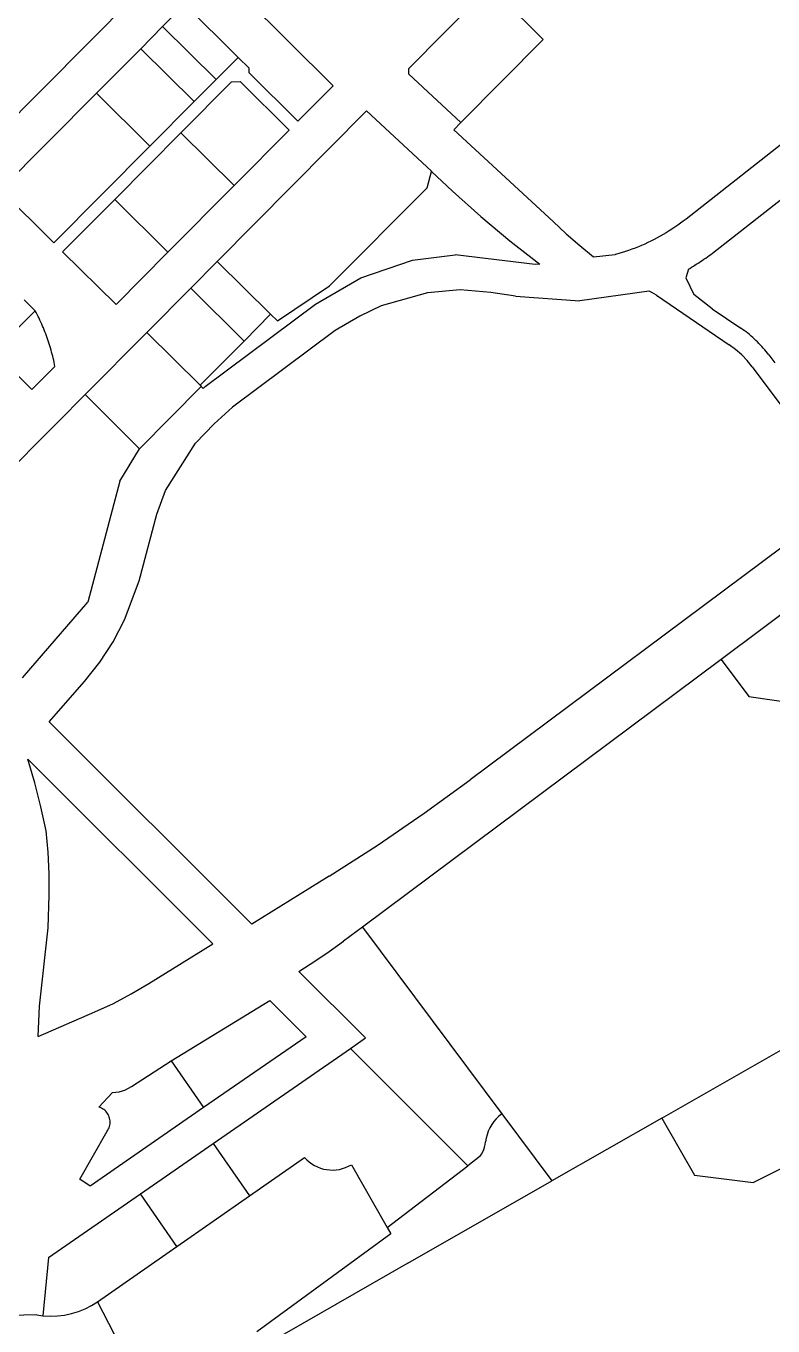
# Model space of a CAD drawing. Header units: inches. Extents: x 486468 to 494399, y 5455955 to 5460553.
# Drawn here: x 491667 to 492031, y 5457839 to 5458472 of the extents above; entities that cross this region are included whole.
import ezdxf

# ---------------------------------------------------------------- set-up
doc = ezdxf.new("R2010")
doc.units = ezdxf.units.IN
doc.header["$MEASUREMENT"] = 0
doc.layers.add('ParcelLines', color=10, linetype='Continuous')

msp = doc.modelspace()

# ---------------------------------------------------------------- linework, layer by layer
at = {"layer": 'ParcelLines', "color": 1}
for p, q in [((491737.509, 5458503.831), (491640.29, 5458405.976)), ((491760.378, 5458498.302), (491816.559, 5458442.534)), ((491853.296, 5458450.972), (491892.783, 5458490.789)), ((491892.783, 5458490.789), (491918.819, 5458465.04)), ((491744.284, 5458482.105), (491733.546, 5458471.297)), ((491770.274, 5458456.325), (491744.284, 5458482.105)), ((491722.883, 5458460.565), (491733.546, 5458471.297)), ((491759.537, 5458445.518), (491733.546, 5458471.297)), ((491918.819, 5458465.04), (491878.725, 5458424.602)), ((491701.371, 5458438.914), (491722.883, 5458460.565)), ((491748.875, 5458434.786), (491722.883, 5458460.565)), ((491770.274, 5458456.325), (491759.537, 5458445.518)), ((491775.633, 5458451.018), (491770.274, 5458456.325)), ((491775.634, 5458448.869), (491775.633, 5458451.018)), ((491853.353, 5458448.191), (491853.296, 5458450.972)), ((491767.083, 5458444.467), (491742.385, 5458419.609)), ((491759.537, 5458445.518), (491748.875, 5458434.786)), ((491767.083, 5458444.467), (491771.314, 5458444.517)), ((491771.314, 5458444.517), (491795.074, 5458420.869)), ((491799.415, 5458425.246), (491775.634, 5458448.869)), ((491853.353, 5458448.191), (491878.725, 5458424.602)), ((491654.579, 5458391.82), (491701.371, 5458438.914)), ((491727.354, 5458413.126), (491701.371, 5458438.914)), ((491816.559, 5458442.534), (491799.415, 5458425.246)), ((491748.875, 5458434.786), (491727.354, 5458413.126)), ((492060.446, 5458434.373), (491988.291, 5458377.62)), ((491760.067, 5458356.954), (491832.748, 5458430.249)), ((491832.748, 5458430.249), (491864.436, 5458400.932)), ((491742.385, 5458419.609), (491710.198, 5458387.212)), ((491768.3, 5458393.872), (491742.385, 5458419.609)), ((491768.3, 5458393.872), (491795.074, 5458420.869)), ((491875.248, 5458421.096), (491878.725, 5458424.602)), ((491875.248, 5458421.096), (491923.544, 5458376.359)), ((491727.354, 5458413.126), (491680.552, 5458366.018)), ((492001.241, 5458360.986), (492073.391, 5458417.739)), ((491862.22, 5458392.864), (491864.393, 5458400.775)), ((491864.436, 5458400.932), (491864.393, 5458400.775)), ((491864.393, 5458400.775), (491874.68, 5458391.241)), ((491736.127, 5458361.43), (491768.3, 5458393.872)), ((491680.552, 5458366.018), (491654.579, 5458391.82)), ((491710.198, 5458387.212), (491684.875, 5458361.724)), ((491736.127, 5458361.43), (491710.198, 5458387.212)), ((491862.22, 5458392.864), (491814.767, 5458345.047)), ((491684.875, 5458361.724), (491710.854, 5458335.946)), ((491710.854, 5458335.946), (491736.127, 5458361.43)), ((491747.194, 5458343.973), (491760.067, 5458356.954)), ((491786.081, 5458331.275), (491760.067, 5458356.954)), ((491830.029, 5458348.986), (491855.187, 5458357.535)), ((491855.187, 5458357.535), (491875.841, 5458360.237)), ((491914.877, 5458355.498), (491875.841, 5458360.237)), ((491917.088, 5458355.71), (491914.877, 5458355.498)), ((491943.306, 5458359.189), (491953.743, 5458360.283)), ((491807.945, 5458336.223), (491830.029, 5458348.986)), ((491989.418, 5458353.173), (491988.131, 5458348.921)), ((491988.131, 5458348.921), (491992.141, 5458340.844)), ((491725.775, 5458322.374), (491747.194, 5458343.973)), ((491747.194, 5458343.973), (491773.139, 5458318.23)), ((491789.394, 5458327.988), (491814.767, 5458345.047)), ((491878.291, 5458343.202), (491862.479, 5458341.624)), ((491893.314, 5458341.842), (491878.291, 5458343.202)), ((491666.119, 5458338.357), (491671.539, 5458332.977)), ((491754.242, 5458296.157), (491807.945, 5458336.223)), ((491862.479, 5458341.624), (491839.95, 5458335.288)), ((491905.246, 5458340.129), (491893.314, 5458341.842)), ((491905.246, 5458340.129), (491936.654, 5458337.753)), ((491970.334, 5458342.428), (491936.654, 5458337.753)), ((491973.952, 5458340.478), (492009.309, 5458316.403)), ((492001.017, 5458333.978), (491992.141, 5458340.844)), ((491651.549, 5458312.836), (491671.539, 5458332.977)), ((491786.081, 5458331.275), (491773.139, 5458318.23)), ((491789.394, 5458327.988), (491786.081, 5458331.275)), ((491829.456, 5458330.332), (491817.512, 5458323.391)), ((491839.95, 5458335.288), (491829.456, 5458330.332)), ((492001.017, 5458333.978), (492014.941, 5458324.486)), ((491695.9, 5458292.266), (491725.775, 5458322.374)), ((491725.775, 5458322.374), (491751.742, 5458296.664)), ((491773.139, 5458318.23), (491751.742, 5458296.664)), ((491817.512, 5458323.391), (491767.567, 5458286.111)), ((491669.939, 5458294.577), (491651.549, 5458312.836)), ((492028.541, 5458311.437), (492031.456, 5458307.614)), ((491681.139, 5458305.827), (491669.939, 5458294.577)), ((492020.537, 5458305.65), (492059.45, 5458253.497)), ((491682.345, 5458278.606), (491695.9, 5458292.266)), ((491695.9, 5458292.266), (491709.26, 5458278.763)), ((491722.315, 5458265.824), (491752.304, 5458296.107)), ((491751.742, 5458296.664), (491752.304, 5458296.107)), ((491752.304, 5458296.107), (491753.268, 5458295.15)), ((491753.268, 5458295.15), (491754.242, 5458296.157)), ((491758.574, 5458277.876), (491767.567, 5458286.111)), ((491611.75, 5458207.536), (491682.345, 5458278.606)), ((491709.26, 5458278.763), (491722.315, 5458265.824)), ((491749.55, 5458268.522), (491758.574, 5458277.876)), ((491735.005, 5458245.54), (491749.55, 5458268.522)), ((491712.715, 5458249.925), (491722.315, 5458265.824)), ((491712.715, 5458249.925), (491697.056, 5458191.033)), ((491730.697, 5458233.917), (491735.005, 5458245.54)), ((492058.79, 5458235.542), (491883.253, 5458104.574)), ((491722.163, 5458201.51), (491730.697, 5458233.917)), ((492079.857, 5458218.837), (492005.359, 5458163.253)), ((491714.965, 5458182.421), (491722.163, 5458201.51)), ((491665.319, 5458154.333), (491697.056, 5458191.033)), ((492005.359, 5458163.253), (491830.738, 5458032.933)), ((492005.359, 5458163.253), (492018.791, 5458145.251)), ((491678.235, 5458132.763), (491695.496, 5458152.455)), ((492018.791, 5458145.251), (492078.425, 5458136.58)), ((491776.955, 5458034.263), (491678.235, 5458132.763)), ((491757.974, 5458024.795), (491667.949, 5458114.62)), ((491814.588, 5458057.685), (491776.955, 5458034.263)), ((491677.809, 5458032.574), (491678.29, 5458048.384)), ((491673.626, 5457994.335), (491677.809, 5458032.574)), ((491830.738, 5458032.933), (491821.618, 5458026.127)), ((491830.738, 5458032.933), (491898.612, 5457941.976)), ((491976.591, 5457939.883), (492141.439, 5458034.189)), ((491726.769, 5458005.37), (491757.974, 5458024.795)), ((491799.832, 5458011.277), (491800.344, 5458011.596)), ((491832.254, 5457978.914), (491799.832, 5458011.277)), ((491737.62, 5457967.728), (491785.661, 5457997.174)), ((491785.661, 5457997.174), (491803.323, 5457979.544)), ((491672.986, 5457979.649), (491673.626, 5457994.335)), ((491672.986, 5457979.649), (491700.607, 5457991.631)), ((491803.323, 5457979.544), (491753.46, 5457944.999)), ((491824.916, 5457973.831), (491832.254, 5457978.914)), ((491758.089, 5457927.533), (491824.916, 5457973.831)), ((491882.059, 5457916.679), (491824.916, 5457973.831)), ((491718.403, 5457955.284), (491737.62, 5457967.728)), ((491737.62, 5457967.728), (491753.46, 5457944.999)), ((491702.485, 5457945.291), (491709.083, 5457952.338)), ((492020.991, 5457908.584), (492104.89, 5457950.788)), ((491753.46, 5457944.999), (491698.231, 5457906.737)), ((491898.612, 5457941.976), (491922.97, 5457909.334)), ((491976.591, 5457939.883), (491922.97, 5457909.334)), ((491976.591, 5457939.883), (491992.441, 5457912.133)), ((491693.27, 5457910.149), (491706.564, 5457933.503)), ((491722.716, 5457903.027), (491758.089, 5457927.533)), ((491758.089, 5457927.533), (491775.824, 5457902.076)), ((491775.824, 5457902.076), (491802.563, 5457920.71)), ((491888.117, 5457921.308), (491882.059, 5457916.679)), ((491825.424, 5457917.233), (491842.84, 5457886.708)), ((491842.84, 5457886.708), (491882.059, 5457916.679)), ((491992.441, 5457912.133), (492020.991, 5457908.584)), ((491698.231, 5457906.737), (491693.27, 5457910.149)), ((491852.808, 5457869.234), (491922.97, 5457909.334)), ((491677.968, 5457872.026), (491722.716, 5457903.027)), ((491740.494, 5457877.455), (491722.716, 5457903.027)), ((491740.494, 5457877.455), (491775.824, 5457902.076)), ((491844.643, 5457883.547), (491779.375, 5457835.808)), ((491842.84, 5457886.708), (491844.643, 5457883.547)), ((491701.871, 5457850.539), (491740.494, 5457877.455)), ((491677.968, 5457872.026), (491675.292, 5457843.705)), ((491852.808, 5457869.234), (491687.594, 5457774.626)), ((491701.871, 5457850.539), (491718.098, 5457818.933)), ((491672.319, 5457844.112), (491634.01, 5457843.193))]:
    msp.add_line(p, q, dxfattribs=at)
for points in [[(491874.68, 5458391.241), (491888.421, 5458378.932), (491902.563, 5458367.084), (491917.088, 5458355.71)], [(491923.544, 5458376.359), (491930.01, 5458370.497), (491936.598, 5458364.773), (491943.306, 5458359.189)], [(491988.291, 5458377.62), (491986.959, 5458376.591), (491985.609, 5458375.585), (491984.241, 5458374.603), (491982.857, 5458373.645), (491981.457, 5458372.711), (491980.04, 5458371.802), (491978.607, 5458370.918), (491977.159, 5458370.059), (491975.697, 5458369.225), (491974.22, 5458368.417), (491972.729, 5458367.635), (491971.225, 5458366.879), (491969.707, 5458366.149), (491968.178, 5458365.446), (491966.636, 5458364.769), (491965.083, 5458364.12), (491963.518, 5458363.498), (491961.943, 5458362.903), (491960.358, 5458362.336), (491958.763, 5458361.797), (491957.159, 5458361.286), (491955.546, 5458360.802), (491953.926, 5458360.347), (491953.743, 5458360.283)], [(491989.418, 5458353.173), (491990.131, 5458353.616), (491991.001, 5458354.156), (491991.871, 5458354.706), (491992.741, 5458355.256), (491993.601, 5458355.806), (491994.461, 5458356.366), (491995.321, 5458356.926), (491996.171, 5458357.496), (491997.021, 5458358.066), (491997.871, 5458358.646), (491998.721, 5458359.226), (491999.561, 5458359.806), (492000.401, 5458360.396), (492001.241, 5458360.986)], [(491973.952, 5458340.478), (491972.791, 5458341.21), (491971.584, 5458341.861), (491970.334, 5458342.428)], [(491681.139, 5458305.827), (491680.939, 5458306.837), (491680.729, 5458307.847), (491680.499, 5458308.857), (491680.269, 5458309.867), (491680.019, 5458310.867), (491679.769, 5458311.867), (491679.499, 5458312.867), (491679.219, 5458313.857), (491678.939, 5458314.847), (491678.639, 5458315.837), (491678.329, 5458316.827), (491678.009, 5458317.807), (491677.689, 5458318.787), (491677.349, 5458319.757), (491676.999, 5458320.727), (491676.639, 5458321.697), (491676.269, 5458322.657), (491675.889, 5458323.617), (491675.499, 5458324.577), (491675.099, 5458325.527), (491674.689, 5458326.477), (491674.269, 5458327.417), (491673.839, 5458328.357), (491673.399, 5458329.287), (491672.949, 5458330.217), (491672.489, 5458331.147), (491672.019, 5458332.067), (491671.539, 5458332.977)], [(492028.541, 5458311.437), (492027.911, 5458312.277), (492027.261, 5458313.107), (492026.591, 5458313.917), (492025.911, 5458314.717), (492025.221, 5458315.507), (492024.511, 5458316.287), (492023.781, 5458317.047), (492023.041, 5458317.797), (492022.291, 5458318.537), (492021.521, 5458319.257), (492020.751, 5458319.967), (492019.951, 5458320.657), (492019.151, 5458321.337), (492018.331, 5458321.997), (492017.501, 5458322.647), (492016.661, 5458323.276), (492015.801, 5458323.886), (492014.941, 5458324.486)], [(492020.537, 5458305.65), (492018.076, 5458308.68), (492015.371, 5458311.495), (492012.442, 5458314.075), (492009.309, 5458316.403)], [(491695.496, 5458152.455), (491702.933, 5458161.807), (491709.442, 5458171.826), (491714.965, 5458182.421)], [(491676.773, 5458079.789), (491674.261, 5458091.505), (491671.318, 5458103.121), (491667.949, 5458114.62)], [(491814.588, 5458057.685), (491837.913, 5458072.669), (491860.807, 5458088.303), (491883.253, 5458104.574)], [(491678.29, 5458048.384), (491678.333, 5458058.874), (491677.827, 5458069.352), (491676.773, 5458079.789)], [(491800.344, 5458011.596), (491807.571, 5458016.24), (491814.664, 5458021.085), (491821.618, 5458026.127)], [(491700.607, 5457991.631), (491709.548, 5457995.783), (491718.275, 5458000.366), (491726.769, 5458005.37)], [(491709.083, 5457952.338), (491710.725, 5457952.475), (491712.349, 5457952.758), (491713.941, 5457953.184), (491715.489, 5457953.75), (491716.98, 5457954.452), (491718.403, 5457955.284)], [(491706.564, 5457933.503), (491706.924, 5457934.059), (491707.234, 5457934.644), (491707.493, 5457935.253), (491707.699, 5457935.883), (491707.849, 5457936.528), (491707.943, 5457937.183), (491707.98, 5457937.844), (491707.959, 5457938.506), (491707.882, 5457939.164), (491707.748, 5457939.812), (491707.559, 5457940.447), (491707.316, 5457941.063), (491707.02, 5457941.655), (491706.674, 5457942.22), (491706.281, 5457942.753), (491705.843, 5457943.25), (491705.364, 5457943.707), (491704.848, 5457944.121), (491704.297, 5457944.489), (491703.717, 5457944.809), (491703.111, 5457945.076), (491702.485, 5457945.291)], [(491898.612, 5457941.976), (491897.211, 5457940.841), (491895.921, 5457939.583), (491894.751, 5457938.211), (491893.713, 5457936.738), (491892.813, 5457935.176), (491892.061, 5457933.537), (491891.463, 5457931.837), (491891.023, 5457930.089), (491890.745, 5457928.308)], [(491888.117, 5457921.308), (491888.794, 5457922.37), (491889.38, 5457923.484), (491889.871, 5457924.643), (491890.264, 5457925.839), (491890.556, 5457927.063), (491890.745, 5457928.308)], [(491802.563, 5457920.71), (491803.652, 5457919.582), (491804.836, 5457918.553), (491806.104, 5457917.631), (491807.447, 5457916.822), (491808.856, 5457916.133), (491810.319, 5457915.568), (491811.825, 5457915.133), (491813.364, 5457914.83), (491814.923, 5457914.662), (491816.49, 5457914.63), (491818.055, 5457914.733), (491819.605, 5457914.973), (491821.128, 5457915.346), (491822.613, 5457915.849), (491824.048, 5457916.48), (491825.424, 5457917.233)], [(491675.292, 5457843.705), (491678.787, 5457843.513), (491682.286, 5457843.628), (491685.761, 5457844.048), (491689.186, 5457844.77), (491692.535, 5457845.789), (491695.782, 5457847.098), (491698.902, 5457848.685), (491701.871, 5457850.539)], [(491672.319, 5457844.112), (491673.307, 5457843.952), (491674.298, 5457843.816), (491675.292, 5457843.705)]]:
    msp.add_lwpolyline(points, dxfattribs=at)

doc.saveas('drawing.dxf')
